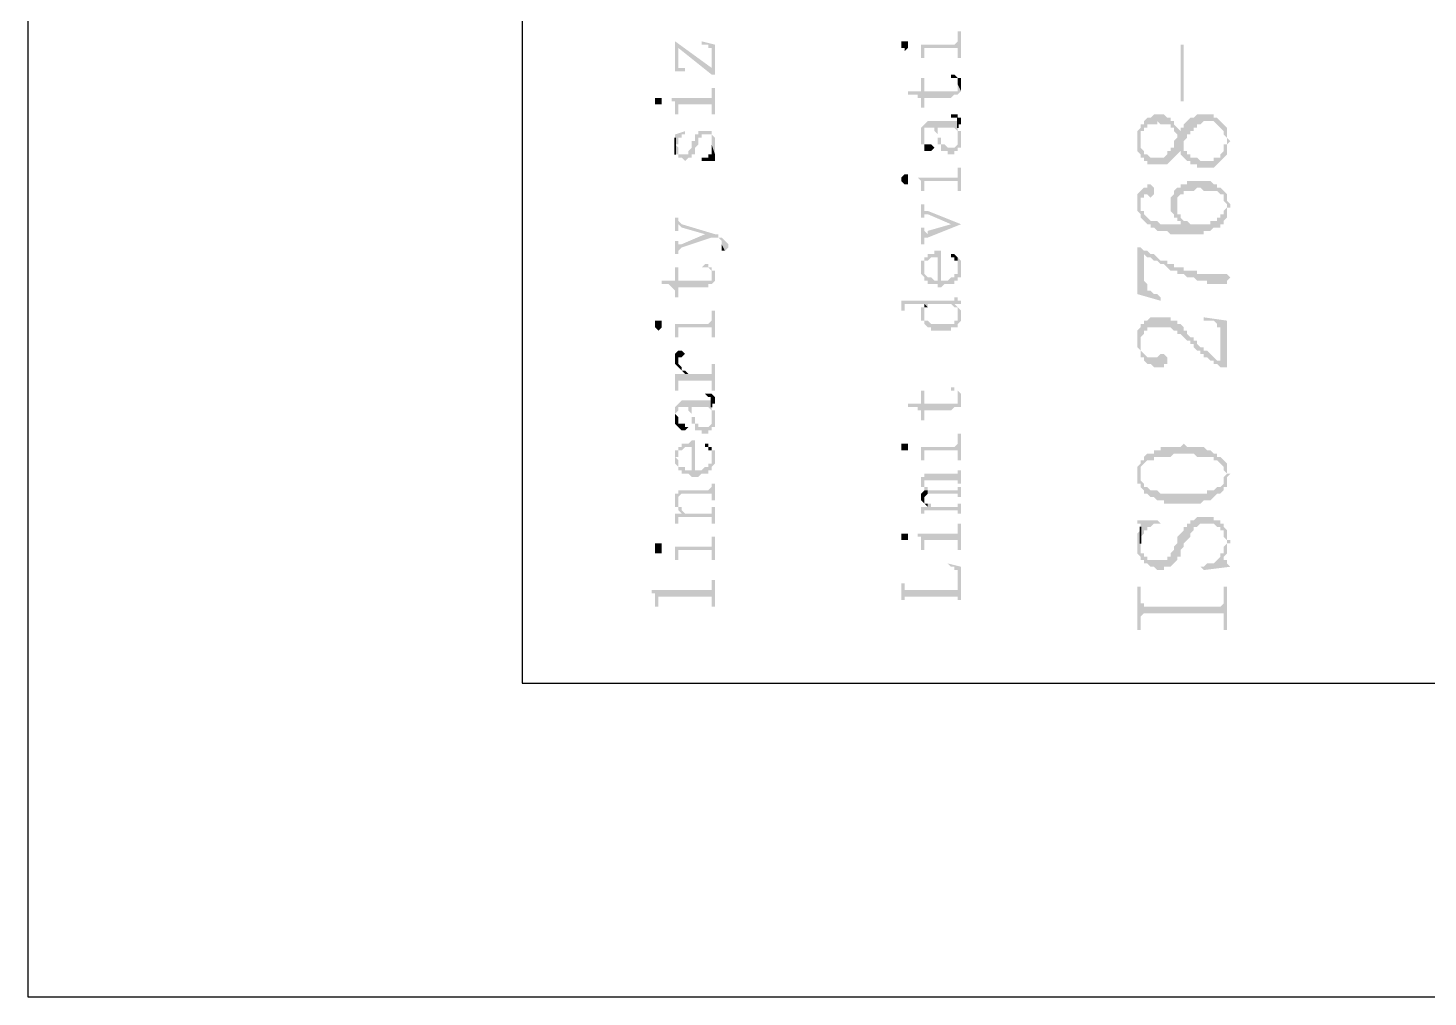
# Model space of a CAD drawing. Header units: millimetres. Extents: x 1167 to 2269, y 1197 to 1555.
# Drawn here: x 1849.13 to 1868.14, y 1258.23 to 1271.38 of the extents above; entities that cross this region are included whole.
import ezdxf

# ---------------------------------------------------------------- set-up
doc = ezdxf.new("R2010")
doc.units = ezdxf.units.MM

msp = doc.modelspace()

# ---------------------------------------------------------------- hatches: boundary and pattern name
at = {"transparency": 33554559}
for points in [[(1861.2103, 1271.15232), (1861.25543, 1271.15232), (1861.25543, 1271.10719), (1861.25543, 1271.06206), (1861.25543, 1271.01692), (1861.25543, 1270.97179), (1861.30056, 1270.97179), (1861.30056, 1271.06206), (1861.30056, 1271.10719), (1861.75188, 1271.10719), (1861.75188, 1270.97179), (1861.79702, 1270.97179), (1861.79702, 1271.33285), (1861.75188, 1271.33285), (1861.75188, 1271.19745), (1861.75188, 1271.19745), (1861.70675, 1271.15232)], [(1857.91565, 1271.19745), (1857.96078, 1271.10719), (1858.4121, 1270.74613), (1858.4121, 1270.8364)], [(1857.91565, 1271.19745), (1857.91565, 1270.79126), (1858.09618, 1270.79126), (1858.05104, 1270.79126), (1858.05104, 1270.8364), (1857.96078, 1270.8364), (1857.96078, 1270.88153), (1857.96078, 1271.10719)], [(1858.27671, 1271.19745), (1858.27671, 1271.15232), (1858.36697, 1271.15232), (1858.36697, 1271.10719), (1858.4121, 1271.10719), (1858.4121, 1271.06206), (1858.4121, 1270.74613), (1858.45723, 1270.74613), (1858.45723, 1271.15232)], [(1860.98464, 1271.15232), (1860.98464, 1271.10719), (1861.02977, 1271.10719), (1861.02977, 1271.06206), (1861.02977, 1271.06206), (1861.0749, 1271.10719), (1861.0749, 1271.15232), (1861.0749, 1271.19745), (1860.98464, 1271.19745)], [(1864.82087, 1270.38507), (1864.82087, 1271.15232), (1864.77574, 1271.15232), (1864.77574, 1270.38507)], [(1861.0749, 1270.52047), (1861.0749, 1270.47534), (1861.2103, 1270.47534), (1861.2103, 1270.43021), (1861.25543, 1270.43021), (1861.25543, 1270.38507), (1861.25543, 1270.29481), (1861.30056, 1270.29481), (1861.30056, 1270.43021), (1861.66162, 1270.43021), (1861.70675, 1270.47534), (1861.75188, 1270.47534), (1861.79702, 1270.52047), (1861.75188, 1270.61074), (1861.75188, 1270.5656), (1861.75188, 1270.52047), (1861.30056, 1270.52047), (1861.30056, 1270.701), (1861.25543, 1270.701), (1861.25543, 1270.52047)], [(1861.66162, 1270.701), (1861.75188, 1270.701), (1861.75188, 1270.65587), (1861.75188, 1270.61074), (1861.75188, 1270.61074), (1861.79702, 1270.52047), (1861.79702, 1270.61074), (1861.79702, 1270.65587), (1861.79702, 1270.701), (1861.75188, 1270.701), (1861.70675, 1270.74613), (1861.66162, 1270.74613)], [(1857.87052, 1270.43021), (1857.87052, 1270.38507), (1857.91565, 1270.38507), (1857.91565, 1270.33994), (1857.91565, 1270.29481), (1857.91565, 1270.20455), (1857.96078, 1270.20455), (1857.96078, 1270.33994), (1858.4121, 1270.33994), (1858.4121, 1270.20455), (1858.45723, 1270.20455), (1858.45723, 1270.5656), (1858.4121, 1270.5656), (1858.4121, 1270.43021), (1858.36697, 1270.43021)], [(1857.64486, 1270.38507), (1857.64486, 1270.33994), (1857.73512, 1270.33994), (1857.73512, 1270.38507), (1857.73512, 1270.43021), (1857.64486, 1270.43021)], [(1861.25543, 1269.93375), (1861.25543, 1269.88862), (1861.25543, 1269.84349), (1861.25543, 1269.79836), (1861.30056, 1269.79836), (1861.30056, 1269.93375), (1861.30056, 1269.97888), (1861.30056, 1270.02402), (1861.43596, 1270.02402), (1861.43596, 1269.97888), (1861.43596, 1269.97888), (1861.48109, 1269.93375), (1861.48109, 1269.88862), (1861.48109, 1270.02402), (1861.70675, 1270.02402), (1861.75188, 1269.97888), (1861.75188, 1269.93375), (1861.75188, 1269.88862), (1861.75188, 1269.84349), (1861.79702, 1269.97888), (1861.75188, 1269.97888), (1861.75188, 1270.02402), (1861.75188, 1270.11428), (1861.34569, 1270.11428), (1861.30056, 1270.06915), (1861.30056, 1270.06915), (1861.25543, 1270.02402), (1861.25543, 1269.97888)], [(1861.66162, 1270.20455), (1861.66162, 1270.15941), (1861.75188, 1270.15941), (1861.75188, 1270.06915), (1861.79702, 1270.06915), (1861.79702, 1270.11428), (1861.79702, 1270.15941), (1861.75188, 1270.15941), (1861.75188, 1270.20455), (1861.70675, 1270.20455)], [(1864.18902, 1269.84349), (1864.18902, 1269.70809), (1864.23415, 1269.66296), (1864.23415, 1269.61783), (1864.27928, 1269.61783), (1864.27928, 1269.5727), (1864.32442, 1269.5727), (1864.32442, 1269.52756), (1864.59521, 1269.52756), (1864.64034, 1269.5727), (1864.64034, 1269.5727), (1864.68547, 1269.61783), (1864.68547, 1269.61783), (1864.73061, 1269.66296), (1864.73061, 1269.66296), (1864.77574, 1269.70809), (1864.77574, 1269.66296), (1864.82087, 1269.75322), (1864.82087, 1269.79836), (1864.82087, 1269.84349), (1864.866, 1269.88862), (1864.866, 1269.93375), (1864.91114, 1269.93375), (1864.91114, 1269.97888), (1864.95627, 1269.97888), (1864.95627, 1270.02402), (1865.0014, 1270.02402), (1865.0014, 1270.06915), (1865.04653, 1270.06915), (1865.09166, 1270.11428), (1865.22706, 1270.11428), (1865.27219, 1270.06915), (1865.27219, 1270.06915), (1865.31732, 1270.02402), (1865.31732, 1270.02402), (1865.36246, 1269.97888), (1865.36246, 1269.93375), (1865.40759, 1269.88862), (1865.40759, 1269.66296), (1865.40759, 1269.75322), (1865.40759, 1269.79836), (1865.45272, 1269.84349), (1865.40759, 1269.88862), (1865.40759, 1269.97888), (1865.40759, 1270.02402), (1865.36246, 1270.06915), (1865.36246, 1270.06915), (1865.31732, 1270.11428), (1865.31732, 1270.11428), (1865.27219, 1270.15941), (1865.22706, 1270.15941), (1865.22706, 1270.20455), (1865.0014, 1270.20455), (1864.95627, 1270.15941), (1864.91114, 1270.15941), (1864.866, 1270.11428), (1864.866, 1270.11428), (1864.82087, 1270.06915), (1864.82087, 1270.02402), (1864.77574, 1270.02402), (1864.77574, 1269.97888), (1864.77574, 1269.97888), (1864.73061, 1270.02402), (1864.73061, 1269.88862), (1864.73061, 1269.88862), (1864.68547, 1269.84349), (1864.68547, 1269.75322), (1864.64034, 1269.75322), (1864.64034, 1269.70809), (1864.59521, 1269.70809), (1864.59521, 1269.66296), (1864.55008, 1269.61783), (1864.36955, 1269.61783), (1864.32442, 1269.66296), (1864.27928, 1269.66296), (1864.27928, 1269.70809), (1864.27928, 1269.70809), (1864.23415, 1269.75322), (1864.23415, 1269.79836), (1864.23415, 1270.02402), (1864.23415, 1270.02402), (1864.18902, 1269.97888), (1864.18902, 1269.88862)], [(1864.23415, 1270.02402), (1864.23415, 1269.84349), (1864.23415, 1269.97888), (1864.27928, 1269.97888), (1864.27928, 1270.02402), (1864.32442, 1270.02402), (1864.32442, 1270.06915), (1864.45981, 1270.06915), (1864.45981, 1270.11428), (1864.50495, 1270.06915), (1864.64034, 1270.06915), (1864.64034, 1270.02402), (1864.68547, 1270.02402), (1864.68547, 1269.97888), (1864.73061, 1269.93375), (1864.73061, 1270.02402), (1864.73061, 1270.02402), (1864.68547, 1270.06915), (1864.68547, 1270.11428), (1864.64034, 1270.11428), (1864.64034, 1270.15941), (1864.59521, 1270.15941), (1864.55008, 1270.20455), (1864.41468, 1270.20455), (1864.36955, 1270.15941), (1864.32442, 1270.15941), (1864.27928, 1270.11428), (1864.27928, 1270.06915), (1864.23415, 1270.06915)], [(1857.91565, 1269.66296), (1857.96078, 1269.66296), (1857.96078, 1269.61783), (1858.00591, 1269.61783), (1858.05104, 1269.5727), (1858.05104, 1269.5727), (1858.09618, 1269.61783), (1858.14131, 1269.61783), (1858.14131, 1269.66296), (1858.18644, 1269.66296), (1858.18644, 1269.70809), (1858.18644, 1269.75322), (1858.18644, 1269.75322), (1858.23157, 1269.79836), (1858.23157, 1269.84349), (1858.23157, 1269.88862), (1858.27671, 1269.88862), (1858.27671, 1269.93375), (1858.4121, 1269.93375), (1858.4121, 1269.88862), (1858.4121, 1269.84349), (1858.4121, 1269.79836), (1858.45723, 1269.66296), (1858.45723, 1269.70809), (1858.45723, 1269.75322), (1858.45723, 1269.79836), (1858.45723, 1269.84349), (1858.45723, 1269.88862), (1858.45723, 1269.88862), (1858.4121, 1269.93375), (1858.4121, 1269.97888), (1858.23157, 1269.97888), (1858.23157, 1269.93375), (1858.18644, 1269.93375), (1858.18644, 1269.88862), (1858.18644, 1269.84349), (1858.14131, 1269.84349), (1858.14131, 1269.79836), (1858.14131, 1269.75322), (1858.14131, 1269.75322), (1858.09618, 1269.70809), (1858.09618, 1269.66296), (1857.96078, 1269.66296), (1857.96078, 1269.70809), (1857.96078, 1269.75322), (1857.91565, 1269.79836)], [(1857.91565, 1269.93375), (1857.91565, 1269.66296), (1857.91565, 1269.79836), (1857.96078, 1269.79836), (1857.96078, 1269.84349), (1857.96078, 1269.88862), (1858.00591, 1269.88862), (1858.00591, 1269.93375), (1858.05104, 1269.93375), (1858.05104, 1269.97888)], [(1861.30056, 1269.79836), (1861.30056, 1269.75322), (1861.30056, 1269.70809), (1861.39083, 1269.70809), (1861.43596, 1269.75322), (1861.43596, 1269.75322), (1861.39083, 1269.79836), (1861.30056, 1269.79836), (1861.30056, 1269.84349), (1861.30056, 1269.93375)], [(1861.48109, 1269.88862), (1861.48109, 1269.84349), (1861.48109, 1269.79836), (1861.52622, 1269.79836), (1861.52622, 1269.75322), (1861.52622, 1269.70809), (1861.61649, 1269.70809), (1861.61649, 1269.66296), (1861.70675, 1269.66296), (1861.70675, 1269.70809), (1861.75188, 1269.70809), (1861.75188, 1269.75322), (1861.79702, 1269.75322), (1861.79702, 1269.79836), (1861.79702, 1269.84349), (1861.79702, 1269.88862), (1861.79702, 1269.93375), (1861.79702, 1269.97888), (1861.75188, 1269.84349), (1861.75188, 1269.79836), (1861.75188, 1269.79836), (1861.70675, 1269.75322), (1861.61649, 1269.75322), (1861.57135, 1269.79836), (1861.52622, 1269.79836), (1861.52622, 1269.84349), (1861.52622, 1269.88862), (1861.48109, 1269.88862), (1861.48109, 1269.93375), (1861.48109, 1270.02402), (1861.48109, 1270.02402)], [(1858.27671, 1269.61783), (1858.27671, 1269.5727), (1858.45723, 1269.5727), (1858.45723, 1269.61783), (1858.45723, 1269.66296), (1858.4121, 1269.79836), (1858.4121, 1269.75322), (1858.4121, 1269.70809), (1858.4121, 1269.66296), (1858.36697, 1269.66296), (1858.36697, 1269.61783), (1858.32184, 1269.61783)], [(1864.77574, 1269.66296), (1864.82087, 1269.61783), (1864.82087, 1269.61783), (1864.866, 1269.5727), (1864.91114, 1269.5727), (1864.91114, 1269.52756), (1865.0014, 1269.52756), (1865.0014, 1269.48243), (1865.22706, 1269.48243), (1865.27219, 1269.52756), (1865.27219, 1269.52756), (1865.31732, 1269.5727), (1865.31732, 1269.5727), (1865.36246, 1269.61783), (1865.36246, 1269.61783), (1865.40759, 1269.66296), (1865.40759, 1269.84349), (1865.40759, 1269.79836), (1865.36246, 1269.79836), (1865.36246, 1269.70809), (1865.31732, 1269.66296), (1865.31732, 1269.61783), (1865.22706, 1269.61783), (1865.22706, 1269.5727), (1865.04653, 1269.5727), (1865.0014, 1269.61783), (1864.91114, 1269.61783), (1864.91114, 1269.66296), (1864.866, 1269.66296), (1864.866, 1269.70809), (1864.82087, 1269.70809), (1864.82087, 1269.75322)], [(1860.98464, 1269.3019), (1860.98464, 1269.3019), (1861.02977, 1269.25677), (1861.0749, 1269.25677), (1861.0749, 1269.3019), (1861.0749, 1269.34703), (1861.0749, 1269.39217), (1861.02977, 1269.39217), (1860.98464, 1269.34703), (1860.98464, 1269.34703)], [(1861.2103, 1269.34703), (1861.2103, 1269.34703), (1861.25543, 1269.3019), (1861.25543, 1269.25677), (1861.25543, 1269.21164), (1861.25543, 1269.16651), (1861.30056, 1269.16651), (1861.30056, 1269.25677), (1861.30056, 1269.3019), (1861.75188, 1269.3019), (1861.75188, 1269.25677), (1861.75188, 1269.16651), (1861.79702, 1269.16651), (1861.79702, 1269.48243), (1861.75188, 1269.48243), (1861.75188, 1269.39217), (1861.75188, 1269.34703), (1861.70675, 1269.34703)], [(1864.18902, 1269.03111), (1864.18902, 1268.94085), (1864.18902, 1268.89571), (1864.23415, 1268.85058), (1864.23415, 1268.80545), (1864.27928, 1268.76032), (1864.27928, 1268.76032), (1864.32442, 1268.71518), (1864.36955, 1268.71518), (1864.36955, 1268.67005), (1864.41468, 1268.67005), (1864.45981, 1268.62492), (1864.59521, 1268.62492), (1864.64034, 1268.57979), (1865.09166, 1268.57979), (1865.09166, 1268.62492), (1865.18193, 1268.62492), (1865.22706, 1268.67005), (1865.31732, 1268.67005), (1865.31732, 1268.71518), (1865.36246, 1268.71518), (1865.36246, 1268.76032), (1865.40759, 1268.80545), (1865.40759, 1268.98598), (1865.40759, 1268.94085), (1865.36246, 1268.89571), (1865.36246, 1268.85058), (1865.31732, 1268.85058), (1865.31732, 1268.80545), (1865.27219, 1268.80545), (1865.27219, 1268.76032), (1865.18193, 1268.76032), (1865.18193, 1268.71518), (1864.91114, 1268.71518), (1864.866, 1268.76032), (1864.82087, 1268.71518), (1864.50495, 1268.71518), (1864.45981, 1268.76032), (1864.36955, 1268.76032), (1864.32442, 1268.80545), (1864.32442, 1268.80545), (1864.27928, 1268.85058), (1864.27928, 1268.89571), (1864.23415, 1268.89571), (1864.23415, 1268.98598), (1864.23415, 1269.16651), (1864.18902, 1269.12137), (1864.18902, 1269.07624), (1864.18902, 1269.07624)], [(1864.23415, 1269.16651), (1864.23415, 1268.98598), (1864.23415, 1269.07624), (1864.27928, 1269.07624), (1864.27928, 1269.12137), (1864.32442, 1269.12137), (1864.36955, 1269.07624), (1864.36955, 1269.07624), (1864.41468, 1269.12137), (1864.41468, 1269.21164), (1864.41468, 1269.21164), (1864.36955, 1269.25677), (1864.32442, 1269.25677), (1864.32442, 1269.21164), (1864.27928, 1269.21164)], [(1864.64034, 1268.98598), (1864.64034, 1268.94085), (1864.64034, 1268.89571), (1864.68547, 1268.85058), (1864.68547, 1268.80545), (1864.73061, 1268.80545), (1864.73061, 1269.03111), (1864.73061, 1269.07624), (1864.77574, 1269.12137), (1864.82087, 1269.12137), (1864.82087, 1269.16651), (1864.95627, 1269.16651), (1865.0014, 1269.21164), (1865.04653, 1269.21164), (1865.09166, 1269.16651), (1865.27219, 1269.16651), (1865.31732, 1269.12137), (1865.36246, 1269.12137), (1865.36246, 1269.03111), (1865.40759, 1268.98598), (1865.40759, 1268.80545), (1865.40759, 1268.94085), (1865.45272, 1268.94085), (1865.45272, 1268.98598), (1865.40759, 1269.03111), (1865.40759, 1269.12137), (1865.36246, 1269.16651), (1865.36246, 1269.16651), (1865.31732, 1269.21164), (1865.27219, 1269.21164), (1865.27219, 1269.25677), (1865.22706, 1269.25677), (1865.18193, 1269.3019), (1864.866, 1269.3019), (1864.866, 1269.25677), (1864.77574, 1269.25677), (1864.77574, 1269.21164), (1864.73061, 1269.21164), (1864.68547, 1269.16651), (1864.68547, 1269.12137), (1864.64034, 1269.07624), (1864.64034, 1269.03111)], [(1861.25543, 1268.98598), (1861.25543, 1268.80545), (1861.30056, 1268.80545), (1861.30056, 1268.85058), (1861.34569, 1268.85058), (1861.66162, 1268.71518), (1861.79702, 1268.71518), (1861.34569, 1268.89571), (1861.30056, 1268.89571), (1861.30056, 1268.94085), (1861.30056, 1268.98598)], [(1864.73061, 1268.80545), (1864.73061, 1268.76032), (1864.77574, 1268.76032), (1864.77574, 1268.71518), (1864.82087, 1268.71518), (1864.866, 1268.76032), (1864.82087, 1268.76032), (1864.77574, 1268.80545), (1864.77574, 1268.85058), (1864.73061, 1268.85058), (1864.73061, 1268.89571), (1864.73061, 1268.98598)], [(1857.91565, 1268.80545), (1857.91565, 1268.62492), (1857.96078, 1268.62492), (1857.96078, 1268.67005), (1857.96078, 1268.71518), (1858.00591, 1268.67005), (1858.32184, 1268.57979), (1858.32184, 1268.57979), (1858.4121, 1268.53466), (1858.50237, 1268.53466), (1858.5475, 1268.48952), (1858.5475, 1268.44439), (1858.59263, 1268.35413), (1858.59263, 1268.35413), (1858.63776, 1268.39926), (1858.63776, 1268.44439), (1858.63776, 1268.44439), (1858.59263, 1268.48952), (1858.59263, 1268.48952), (1858.5475, 1268.53466), (1858.50237, 1268.53466), (1858.50237, 1268.57979), (1858.45723, 1268.57979), (1858.00591, 1268.71518), (1857.96078, 1268.76032), (1857.96078, 1268.80545), (1857.96078, 1268.80545)], [(1857.91565, 1268.48952), (1857.91565, 1268.30899), (1857.96078, 1268.30899), (1857.96078, 1268.35413), (1857.96078, 1268.35413), (1858.00591, 1268.39926), (1858.4121, 1268.53466), (1858.32184, 1268.57979), (1858.00591, 1268.44439), (1857.96078, 1268.44439), (1857.96078, 1268.48952), (1857.96078, 1268.48952)], [(1861.25543, 1268.67005), (1861.25543, 1268.44439), (1861.30056, 1268.44439), (1861.30056, 1268.48952), (1861.30056, 1268.53466), (1861.34569, 1268.53466), (1861.79702, 1268.71518), (1861.66162, 1268.71518), (1861.34569, 1268.62492), (1861.34569, 1268.57979), (1861.30056, 1268.62492), (1861.30056, 1268.67005)], [(1858.5475, 1268.39926), (1858.5475, 1268.35413), (1858.59263, 1268.35413), (1858.5475, 1268.44439)], [(1864.18902, 1268.39926), (1864.18902, 1267.76741), (1864.50495, 1267.67714), (1864.50495, 1267.72228), (1864.45981, 1267.76741), (1864.41468, 1267.76741), (1864.36955, 1267.81254), (1864.32442, 1267.81254), (1864.32442, 1267.90281), (1864.27928, 1267.94794), (1864.27928, 1268.35413), (1864.23415, 1268.39926)], [(1861.25543, 1268.21873), (1861.30056, 1268.12847), (1861.30056, 1268.1736), (1861.30056, 1268.21873), (1861.34569, 1268.21873), (1861.39083, 1268.26386), (1861.48109, 1268.26386), (1861.48109, 1267.85767), (1861.52622, 1267.85767), (1861.57135, 1267.90281), (1861.70675, 1267.90281), (1861.70675, 1267.94794), (1861.75188, 1267.94794), (1861.75188, 1267.99307), (1861.79702, 1267.99307), (1861.79702, 1268.0382), (1861.79702, 1268.08333), (1861.79702, 1268.12847), (1861.79702, 1268.1736), (1861.79702, 1268.21873), (1861.79702, 1268.21873), (1861.75188, 1268.26386), (1861.75188, 1268.12847), (1861.75188, 1268.08333), (1861.75188, 1268.0382), (1861.70675, 1268.0382), (1861.70675, 1267.99307), (1861.66162, 1267.99307), (1861.61649, 1267.94794), (1861.52622, 1267.94794), (1861.52622, 1268.35413), (1861.43596, 1268.35413), (1861.43596, 1268.30899), (1861.34569, 1268.30899), (1861.34569, 1268.26386), (1861.30056, 1268.26386), (1861.30056, 1268.21873)], [(1861.25543, 1268.12847), (1861.25543, 1268.08333), (1861.25543, 1268.0382), (1861.25543, 1268.0382), (1861.30056, 1267.99307), (1861.30056, 1267.94794), (1861.34569, 1267.94794), (1861.34569, 1267.90281), (1861.48109, 1267.90281), (1861.48109, 1267.85767), (1861.48109, 1267.94794), (1861.43596, 1267.94794), (1861.39083, 1267.99307), (1861.34569, 1267.99307), (1861.30056, 1268.0382), (1861.30056, 1268.08333), (1861.30056, 1268.12847), (1861.25543, 1268.21873), (1861.25543, 1268.1736)], [(1861.66162, 1268.30899), (1861.66162, 1268.26386), (1861.70675, 1268.26386), (1861.70675, 1268.21873), (1861.75188, 1268.21873), (1861.75188, 1268.1736), (1861.75188, 1268.12847), (1861.75188, 1268.26386), (1861.75188, 1268.26386), (1861.70675, 1268.30899)], [(1864.27928, 1268.35413), (1864.27928, 1268.30899), (1864.32442, 1268.26386), (1864.36955, 1268.26386), (1864.41468, 1268.21873), (1864.45981, 1268.21873), (1864.50495, 1268.1736), (1864.55008, 1268.1736), (1864.59521, 1268.12847), (1864.59521, 1268.12847), (1864.64034, 1268.08333), (1864.73061, 1268.08333), (1864.73061, 1268.0382), (1864.82087, 1268.0382), (1864.866, 1267.99307), (1864.95627, 1267.99307), (1865.0014, 1267.94794), (1865.1368, 1267.94794), (1865.1368, 1267.90281), (1865.40759, 1267.90281), (1865.40759, 1267.94794), (1865.45272, 1267.99307), (1865.40759, 1268.0382), (1865.0014, 1268.0382), (1865.0014, 1268.08333), (1864.82087, 1268.08333), (1864.82087, 1268.12847), (1864.68547, 1268.12847), (1864.68547, 1268.1736), (1864.59521, 1268.1736), (1864.59521, 1268.21873), (1864.50495, 1268.21873), (1864.45981, 1268.26386), (1864.45981, 1268.26386), (1864.41468, 1268.30899), (1864.36955, 1268.30899), (1864.32442, 1268.35413)], [(1857.73512, 1267.94794), (1857.73512, 1267.90281), (1857.82538, 1267.90281), (1857.87052, 1267.85767), (1857.87052, 1267.85767), (1857.91565, 1267.81254), (1857.91565, 1267.72228), (1857.96078, 1267.72228), (1857.96078, 1267.85767), (1858.36697, 1267.85767), (1858.36697, 1267.90281), (1858.4121, 1267.90281), (1858.4121, 1268.0382), (1858.4121, 1267.99307), (1858.4121, 1267.94794), (1857.96078, 1267.94794), (1857.96078, 1268.12847), (1857.91565, 1268.12847), (1857.91565, 1267.94794)], [(1858.27671, 1268.12847), (1858.36697, 1268.12847), (1858.4121, 1268.08333), (1858.4121, 1268.0382), (1858.4121, 1267.90281), (1858.45723, 1267.94794), (1858.45723, 1267.99307), (1858.45723, 1268.08333), (1858.4121, 1268.08333), (1858.4121, 1268.12847), (1858.36697, 1268.12847), (1858.36697, 1268.1736), (1858.32184, 1268.1736)], [(1860.9395, 1267.67714), (1860.98464, 1267.67714), (1860.98464, 1267.63201), (1860.98464, 1267.54175), (1861.02977, 1267.54175), (1861.02977, 1267.58688), (1861.02977, 1267.63201), (1861.30056, 1267.63201), (1861.34569, 1267.58688), (1861.34569, 1267.63201), (1861.66162, 1267.63201), (1861.70675, 1267.58688), (1861.70675, 1267.63201), (1861.79702, 1267.63201), (1861.79702, 1267.67714), (1861.75188, 1267.67714), (1861.75188, 1267.72228), (1861.75188, 1267.76741), (1861.75188, 1267.72228), (1861.70675, 1267.72228), (1861.70675, 1267.67714)], [(1861.30056, 1267.58688), (1861.30056, 1267.49662), (1861.30056, 1267.54175), (1861.30056, 1267.58688), (1861.34569, 1267.58688), (1861.30056, 1267.63201), (1861.30056, 1267.63201)], [(1861.70675, 1267.58688), (1861.75188, 1267.58688), (1861.75188, 1267.54175), (1861.75188, 1267.49662), (1861.75188, 1267.36122), (1861.79702, 1267.40635), (1861.79702, 1267.45148), (1861.79702, 1267.49662), (1861.79702, 1267.54175), (1861.79702, 1267.54175), (1861.75188, 1267.58688), (1861.75188, 1267.58688), (1861.70675, 1267.63201), (1861.70675, 1267.63201)], [(1857.87052, 1267.36122), (1857.91565, 1267.36122), (1857.91565, 1267.31609), (1857.91565, 1267.22582), (1857.91565, 1267.18069), (1857.96078, 1267.18069), (1857.96078, 1267.27095), (1857.96078, 1267.31609), (1858.4121, 1267.31609), (1858.4121, 1267.18069), (1858.45723, 1267.18069), (1858.45723, 1267.54175), (1858.4121, 1267.54175), (1858.4121, 1267.40635), (1858.4121, 1267.40635), (1858.36697, 1267.36122)], [(1861.25543, 1267.49662), (1861.25543, 1267.45148), (1861.25543, 1267.40635), (1861.30056, 1267.40635), (1861.30056, 1267.36122), (1861.30056, 1267.36122), (1861.34569, 1267.31609), (1861.39083, 1267.31609), (1861.39083, 1267.27095), (1861.66162, 1267.27095), (1861.66162, 1267.31609), (1861.75188, 1267.31609), (1861.75188, 1267.36122), (1861.75188, 1267.49662), (1861.75188, 1267.45148), (1861.75188, 1267.40635), (1861.70675, 1267.40635), (1861.70675, 1267.36122), (1861.39083, 1267.36122), (1861.34569, 1267.40635), (1861.30056, 1267.40635), (1861.30056, 1267.45148), (1861.30056, 1267.58688), (1861.25543, 1267.58688), (1861.25543, 1267.54175)], [(1864.18902, 1267.13556), (1864.18902, 1267.04529), (1864.18902, 1267.04529), (1864.23415, 1267.00016), (1864.23415, 1266.95503), (1864.23415, 1267.13556), (1864.23415, 1267.18069), (1864.27928, 1267.22582), (1864.27928, 1267.27095), (1864.32442, 1267.27095), (1864.32442, 1267.31609), (1864.64034, 1267.31609), (1864.68547, 1267.27095), (1864.73061, 1267.27095), (1864.73061, 1267.22582), (1864.77574, 1267.22582), (1864.82087, 1267.18069), (1864.82087, 1267.18069), (1864.866, 1267.13556), (1864.91114, 1267.13556), (1864.91114, 1267.09043), (1864.95627, 1267.09043), (1864.95627, 1267.04529), (1865.0014, 1267.00016), (1865.04653, 1267.00016), (1865.04653, 1266.95503), (1865.09166, 1266.95503), (1865.09166, 1266.9099), (1865.1368, 1266.9099), (1865.18193, 1266.86477), (1865.22706, 1266.86477), (1865.22706, 1266.81963), (1865.27219, 1266.81963), (1865.31732, 1266.7745), (1865.31732, 1266.86477), (1865.27219, 1266.86477), (1865.22706, 1266.9099), (1865.22706, 1266.9099), (1865.18193, 1266.95503), (1865.1368, 1267.00016), (1865.09166, 1267.00016), (1865.09166, 1267.04529), (1865.04653, 1267.04529), (1865.0014, 1267.09043), (1865.0014, 1267.13556), (1864.95627, 1267.13556), (1864.95627, 1267.18069), (1864.91114, 1267.18069), (1864.866, 1267.22582), (1864.866, 1267.27095), (1864.82087, 1267.27095), (1864.82087, 1267.31609), (1864.77574, 1267.36122), (1864.73061, 1267.36122), (1864.73061, 1267.40635), (1864.64034, 1267.40635), (1864.64034, 1267.45148), (1864.36955, 1267.45148), (1864.32442, 1267.40635), (1864.27928, 1267.40635), (1864.27928, 1267.36122), (1864.23415, 1267.36122), (1864.23415, 1267.31609), (1864.23415, 1267.31609), (1864.18902, 1267.27095), (1864.18902, 1267.22582), (1864.18902, 1267.18069)], [(1865.09166, 1267.45148), (1865.09166, 1267.40635), (1865.22706, 1267.40635), (1865.27219, 1267.36122), (1865.27219, 1267.31609), (1865.31732, 1267.31609), (1865.31732, 1266.7745), (1865.40759, 1266.7745), (1865.40759, 1267.40635)], [(1857.64486, 1267.36122), (1857.64486, 1267.31609), (1857.64486, 1267.31609), (1857.68999, 1267.27095), (1857.68999, 1267.27095), (1857.73512, 1267.31609), (1857.73512, 1267.36122), (1857.73512, 1267.40635), (1857.64486, 1267.40635)], [(1864.23415, 1266.95503), (1864.23415, 1266.9099), (1864.27928, 1266.9099), (1864.27928, 1266.86477), (1864.27928, 1266.86477), (1864.32442, 1266.81963), (1864.36955, 1266.81963), (1864.41468, 1266.7745), (1864.55008, 1266.7745), (1864.55008, 1266.81963), (1864.59521, 1266.81963), (1864.59521, 1266.9099), (1864.59521, 1266.9099), (1864.55008, 1266.95503), (1864.50495, 1266.95503), (1864.45981, 1266.9099), (1864.32442, 1266.9099), (1864.27928, 1266.95503), (1864.27928, 1266.95503), (1864.23415, 1267.00016), (1864.23415, 1267.04529), (1864.23415, 1267.09043)], [(1857.91565, 1266.9099), (1857.91565, 1266.86477), (1857.91565, 1266.81963), (1857.91565, 1266.81963), (1857.96078, 1266.7745), (1857.96078, 1266.86477), (1857.96078, 1266.9099), (1858.00591, 1266.9099), (1858.05104, 1266.95503), (1858.05104, 1266.95503), (1858.00591, 1267.00016), (1857.96078, 1267.00016), (1857.91565, 1266.95503)], [(1857.96078, 1266.7745), (1857.96078, 1266.7745), (1858.00591, 1266.72937), (1858.00591, 1266.72937), (1858.05104, 1266.68424), (1858.09618, 1266.68424), (1858.05104, 1266.72937), (1858.00591, 1266.72937), (1858.00591, 1266.7745), (1858.00591, 1266.7745), (1857.96078, 1266.81963), (1857.96078, 1266.86477), (1857.96078, 1266.86477)], [(1857.91565, 1266.68424), (1857.91565, 1266.6391), (1857.91565, 1266.59397), (1857.91565, 1266.54884), (1857.91565, 1266.45858), (1857.96078, 1266.45858), (1857.96078, 1266.59397), (1858.4121, 1266.59397), (1858.4121, 1266.45858), (1858.45723, 1266.45858), (1858.45723, 1266.81963), (1858.4121, 1266.81963), (1858.4121, 1266.72937), (1858.4121, 1266.68424), (1858.05104, 1266.68424)], [(1861.66162, 1266.45858), (1861.75188, 1266.45858), (1861.75188, 1266.41344), (1861.75188, 1266.36831), (1861.75188, 1266.36831), (1861.79702, 1266.23291), (1861.79702, 1266.27805), (1861.79702, 1266.32318), (1861.79702, 1266.41344), (1861.79702, 1266.41344), (1861.75188, 1266.45858), (1861.70675, 1266.45858), (1861.70675, 1266.50371), (1861.66162, 1266.50371)], [(1857.91565, 1266.14265), (1857.91565, 1266.09752), (1857.91565, 1266.05239), (1857.91565, 1266.00725), (1857.91565, 1266.14265), (1857.91565, 1266.14265), (1857.96078, 1266.18778), (1857.96078, 1266.23291), (1858.09618, 1266.23291), (1858.09618, 1266.18778), (1858.09618, 1266.18778), (1858.14131, 1266.14265), (1858.14131, 1266.09752), (1858.14131, 1266.23291), (1858.36697, 1266.23291), (1858.4121, 1266.18778), (1858.4121, 1266.14265), (1858.4121, 1266.09752), (1858.4121, 1266.05239), (1858.4121, 1266.18778), (1858.4121, 1266.23291), (1858.4121, 1266.32318), (1858.00591, 1266.32318), (1857.96078, 1266.27805), (1857.96078, 1266.27805), (1857.91565, 1266.23291), (1857.91565, 1266.18778)], [(1858.32184, 1266.41344), (1858.32184, 1266.41344), (1858.36697, 1266.36831), (1858.4121, 1266.36831), (1858.4121, 1266.27805), (1858.45723, 1266.27805), (1858.45723, 1266.32318), (1858.45723, 1266.36831), (1858.45723, 1266.36831), (1858.4121, 1266.41344), (1858.36697, 1266.41344)], [(1861.0749, 1266.27805), (1861.0749, 1266.23291), (1861.2103, 1266.23291), (1861.2103, 1266.18778), (1861.25543, 1266.18778), (1861.25543, 1266.14265), (1861.25543, 1266.05239), (1861.30056, 1266.05239), (1861.30056, 1266.18778), (1861.66162, 1266.18778), (1861.70675, 1266.23291), (1861.79702, 1266.23291), (1861.75188, 1266.36831), (1861.75188, 1266.32318), (1861.75188, 1266.27805), (1861.30056, 1266.27805), (1861.30056, 1266.45858), (1861.25543, 1266.45858), (1861.25543, 1266.27805)], [(1857.91565, 1266.00725), (1857.96078, 1265.96212), (1857.96078, 1265.96212), (1858.00591, 1265.91699), (1858.05104, 1265.91699), (1858.09618, 1265.96212), (1858.05104, 1265.96212), (1858.05104, 1266.00725), (1857.96078, 1266.00725), (1857.96078, 1266.05239), (1857.96078, 1266.09752), (1857.91565, 1266.14265)], [(1858.14131, 1266.09752), (1858.14131, 1266.05239), (1858.14131, 1266.00725), (1858.18644, 1266.00725), (1858.18644, 1265.96212), (1858.18644, 1265.91699), (1858.27671, 1265.91699), (1858.27671, 1265.87186), (1858.36697, 1265.87186), (1858.36697, 1265.91699), (1858.4121, 1265.91699), (1858.4121, 1265.96212), (1858.45723, 1265.96212), (1858.45723, 1266.00725), (1858.45723, 1266.05239), (1858.45723, 1266.14265), (1858.45723, 1266.18778), (1858.4121, 1266.18778), (1858.4121, 1266.05239), (1858.4121, 1266.00725), (1858.4121, 1266.00725), (1858.36697, 1265.96212), (1858.23157, 1265.96212), (1858.23157, 1266.00725), (1858.18644, 1266.00725), (1858.18644, 1266.05239), (1858.18644, 1266.09752), (1858.14131, 1266.09752), (1858.14131, 1266.14265), (1858.14131, 1266.23291), (1858.14131, 1266.23291)], [(1857.91565, 1265.6462), (1857.91565, 1265.55593), (1857.96078, 1265.55593), (1857.96078, 1265.60106), (1857.96078, 1265.6462), (1858.00591, 1265.6462), (1858.05104, 1265.69133), (1858.14131, 1265.69133), (1858.14131, 1265.28514), (1858.23157, 1265.28514), (1858.27671, 1265.33027), (1858.36697, 1265.33027), (1858.36697, 1265.3754), (1858.4121, 1265.3754), (1858.4121, 1265.42054), (1858.4121, 1265.42054), (1858.45723, 1265.46567), (1858.45723, 1265.5108), (1858.45723, 1265.55593), (1858.45723, 1265.60106), (1858.45723, 1265.6462), (1858.4121, 1265.6462), (1858.4121, 1265.69133), (1858.4121, 1265.55593), (1858.4121, 1265.5108), (1858.4121, 1265.46567), (1858.36697, 1265.46567), (1858.36697, 1265.42054), (1858.32184, 1265.42054), (1858.27671, 1265.3754), (1858.18644, 1265.3754), (1858.18644, 1265.78159), (1858.14131, 1265.78159), (1858.09618, 1265.73646), (1858.00591, 1265.73646), (1858.00591, 1265.69133), (1857.96078, 1265.69133), (1857.96078, 1265.6462)], [(1858.27671, 1265.73646), (1858.32184, 1265.73646), (1858.32184, 1265.69133), (1858.36697, 1265.69133), (1858.36697, 1265.6462), (1858.4121, 1265.6462), (1858.4121, 1265.60106), (1858.4121, 1265.55593), (1858.4121, 1265.69133), (1858.36697, 1265.69133), (1858.36697, 1265.73646), (1858.32184, 1265.73646)], [(1860.98464, 1265.69133), (1860.98464, 1265.6462), (1861.0749, 1265.6462), (1861.0749, 1265.69133), (1861.0749, 1265.73646), (1860.98464, 1265.73646)], [(1861.2103, 1265.69133), (1861.25543, 1265.69133), (1861.25543, 1265.6462), (1861.25543, 1265.55593), (1861.25543, 1265.5108), (1861.30056, 1265.5108), (1861.30056, 1265.60106), (1861.30056, 1265.6462), (1861.75188, 1265.6462), (1861.75188, 1265.5108), (1861.79702, 1265.5108), (1861.79702, 1265.87186), (1861.75188, 1265.87186), (1861.75188, 1265.73646), (1861.75188, 1265.73646), (1861.70675, 1265.69133)], [(1864.23415, 1265.46567), (1864.23415, 1265.33027), (1864.23415, 1265.3754), (1864.23415, 1265.42054), (1864.27928, 1265.46567), (1864.27928, 1265.46567), (1864.32442, 1265.5108), (1864.41468, 1265.5108), (1864.41468, 1265.55593), (1864.64034, 1265.55593), (1864.68547, 1265.60106), (1864.95627, 1265.60106), (1865.0014, 1265.55593), (1865.22706, 1265.55593), (1865.22706, 1265.5108), (1865.27219, 1265.5108), (1865.31732, 1265.46567), (1865.31732, 1265.46567), (1865.36246, 1265.42054), (1865.36246, 1265.3754), (1865.40759, 1265.33027), (1865.40759, 1265.46567), (1865.36246, 1265.5108), (1865.36246, 1265.5108), (1865.31732, 1265.55593), (1865.27219, 1265.55593), (1865.27219, 1265.60106), (1865.22706, 1265.60106), (1865.18193, 1265.6462), (1865.1368, 1265.6462), (1865.09166, 1265.69133), (1864.866, 1265.69133), (1864.82087, 1265.73646), (1864.77574, 1265.69133), (1864.50495, 1265.69133), (1864.50495, 1265.6462), (1864.41468, 1265.6462), (1864.41468, 1265.60106), (1864.32442, 1265.60106), (1864.27928, 1265.55593), (1864.27928, 1265.5108), (1864.23415, 1265.5108)], [(1857.91565, 1265.55593), (1857.91565, 1265.5108), (1857.91565, 1265.46567), (1857.91565, 1265.46567), (1857.96078, 1265.42054), (1857.96078, 1265.3754), (1858.00591, 1265.3754), (1858.00591, 1265.33027), (1858.09618, 1265.33027), (1858.14131, 1265.28514), (1858.14131, 1265.3754), (1858.05104, 1265.3754), (1858.05104, 1265.42054), (1857.96078, 1265.42054), (1857.96078, 1265.46567), (1857.96078, 1265.5108), (1857.96078, 1265.5108), (1857.91565, 1265.55593), (1857.91565, 1265.6462), (1857.91565, 1265.60106)], [(1861.30056, 1265.28514), (1861.30056, 1265.19487), (1861.30056, 1265.24001), (1861.75188, 1265.24001), (1861.75188, 1265.19487), (1861.79702, 1265.19487), (1861.79702, 1265.3754), (1861.75188, 1265.3754), (1861.75188, 1265.33027), (1861.30056, 1265.33027)], [(1864.18902, 1265.33027), (1864.18902, 1265.19487), (1864.23415, 1265.19487), (1864.23415, 1265.14974), (1864.23415, 1265.14974), (1864.27928, 1265.10461), (1864.27928, 1265.05948), (1864.32442, 1265.05948), (1864.36955, 1265.01435), (1864.41468, 1265.01435), (1864.45981, 1264.96921), (1864.55008, 1264.96921), (1864.55008, 1264.92408), (1865.04653, 1264.92408), (1865.09166, 1264.96921), (1865.18193, 1264.96921), (1865.22706, 1265.01435), (1865.22706, 1265.01435), (1865.27219, 1265.05948), (1865.31732, 1265.05948), (1865.36246, 1265.10461), (1865.36246, 1265.14974), (1865.40759, 1265.14974), (1865.40759, 1265.24001), (1865.40759, 1265.28514), (1865.45272, 1265.33027), (1865.40759, 1265.33027), (1865.40759, 1265.42054), (1865.40759, 1265.46567), (1865.40759, 1265.33027), (1865.40759, 1265.33027), (1865.36246, 1265.28514), (1865.36246, 1265.24001), (1865.36246, 1265.19487), (1865.31732, 1265.14974), (1865.27219, 1265.14974), (1865.22706, 1265.10461), (1865.1368, 1265.10461), (1865.1368, 1265.05948), (1864.50495, 1265.05948), (1864.45981, 1265.10461), (1864.36955, 1265.10461), (1864.32442, 1265.14974), (1864.27928, 1265.14974), (1864.27928, 1265.19487), (1864.23415, 1265.24001), (1864.23415, 1265.46567), (1864.23415, 1265.46567), (1864.18902, 1265.42054)], [(1857.96078, 1265.05948), (1857.96078, 1264.96921), (1857.96078, 1265.01435), (1857.96078, 1265.01435), (1858.00591, 1265.05948), (1858.4121, 1265.05948), (1858.4121, 1264.96921), (1858.45723, 1264.96921), (1858.45723, 1265.19487), (1858.4121, 1265.19487), (1858.4121, 1265.14974), (1858.4121, 1265.14974), (1858.36697, 1265.10461), (1857.96078, 1265.10461)], [(1861.25543, 1265.24001), (1861.25543, 1265.19487), (1861.25543, 1265.14974), (1861.30056, 1265.14974), (1861.30056, 1265.10461), (1861.34569, 1265.10461), (1861.34569, 1265.05948), (1861.75188, 1265.05948), (1861.75188, 1265.01435), (1861.79702, 1265.01435), (1861.79702, 1265.14974), (1861.75188, 1265.14974), (1861.75188, 1265.10461), (1861.34569, 1265.10461), (1861.34569, 1265.14974), (1861.30056, 1265.14974), (1861.30056, 1265.19487), (1861.30056, 1265.28514), (1861.25543, 1265.28514)], [(1857.91565, 1264.96921), (1857.91565, 1264.92408), (1857.91565, 1264.87895), (1857.96078, 1264.87895), (1857.96078, 1264.83382), (1857.96078, 1264.83382), (1858.00591, 1264.78869), (1858.00591, 1264.83382), (1858.00591, 1264.87895), (1857.96078, 1264.87895), (1857.96078, 1264.92408), (1857.96078, 1265.05948), (1857.91565, 1265.05948), (1857.91565, 1265.01435), (1857.91565, 1265.01435)], [(1861.25543, 1265.01435), (1861.25543, 1264.96921), (1861.25543, 1264.96921), (1861.30056, 1264.92408), (1861.30056, 1265.01435), (1861.30056, 1265.01435), (1861.34569, 1265.05948), (1861.34569, 1265.10461), (1861.30056, 1265.10461), (1861.25543, 1265.05948), (1861.25543, 1265.05948)], [(1861.30056, 1264.92408), (1861.30056, 1264.92408), (1861.34569, 1264.87895), (1861.34569, 1264.92408), (1861.30056, 1264.92408), (1861.30056, 1264.96921), (1861.30056, 1265.01435)], [(1857.91565, 1264.78869), (1857.91565, 1264.74355), (1857.91565, 1264.69842), (1857.91565, 1264.65329), (1857.96078, 1264.65329), (1857.96078, 1264.69842), (1857.96078, 1264.74355), (1858.4121, 1264.74355), (1858.4121, 1264.69842), (1858.4121, 1264.65329), (1858.45723, 1264.65329), (1858.45723, 1264.87895), (1858.4121, 1264.87895), (1858.4121, 1264.83382), (1858.4121, 1264.78869), (1858.05104, 1264.78869), (1858.00591, 1264.83382), (1858.00591, 1264.78869)], [(1861.25543, 1264.87895), (1861.25543, 1264.83382), (1861.25543, 1264.78869), (1861.30056, 1264.78869), (1861.30056, 1264.83382), (1861.75188, 1264.83382), (1861.75188, 1264.78869), (1861.79702, 1264.78869), (1861.79702, 1264.92408), (1861.75188, 1264.92408), (1861.75188, 1264.87895), (1861.39083, 1264.87895), (1861.39083, 1264.92408), (1861.34569, 1264.92408), (1861.34569, 1264.87895)], [(1861.2103, 1264.51789), (1861.2103, 1264.47276), (1861.25543, 1264.47276), (1861.25543, 1264.42763), (1861.25543, 1264.3825), (1861.25543, 1264.29223), (1861.30056, 1264.29223), (1861.30056, 1264.42763), (1861.75188, 1264.42763), (1861.75188, 1264.29223), (1861.79702, 1264.29223), (1861.79702, 1264.65329), (1861.75188, 1264.65329), (1861.75188, 1264.51789), (1861.70675, 1264.51789)], [(1864.18902, 1264.3825), (1864.18902, 1264.2471), (1864.18902, 1264.2471), (1864.23415, 1264.20197), (1864.23415, 1264.15683), (1864.27928, 1264.15683), (1864.27928, 1264.1117), (1864.32442, 1264.1117), (1864.36955, 1264.06657), (1864.41468, 1264.06657), (1864.45981, 1264.02144), (1864.55008, 1264.02144), (1864.55008, 1264.06657), (1864.64034, 1264.06657), (1864.68547, 1264.1117), (1864.68547, 1264.1117), (1864.73061, 1264.15683), (1864.73061, 1264.20197), (1864.77574, 1264.20197), (1864.77574, 1264.29223), (1864.82087, 1264.33736), (1864.82087, 1264.3825), (1864.866, 1264.42763), (1864.866, 1264.42763), (1864.91114, 1264.47276), (1864.91114, 1264.51789), (1864.91114, 1264.51789), (1864.95627, 1264.56302), (1864.95627, 1264.60816), (1865.0014, 1264.60816), (1865.04653, 1264.65329), (1865.22706, 1264.65329), (1865.27219, 1264.60816), (1865.31732, 1264.60816), (1865.31732, 1264.56302), (1865.36246, 1264.56302), (1865.36246, 1264.47276), (1865.40759, 1264.42763), (1865.40759, 1264.2471), (1865.40759, 1264.29223), (1865.40759, 1264.3825), (1865.45272, 1264.3825), (1865.45272, 1264.42763), (1865.40759, 1264.42763), (1865.40759, 1264.56302), (1865.40759, 1264.56302), (1865.36246, 1264.60816), (1865.36246, 1264.65329), (1865.31732, 1264.65329), (1865.31732, 1264.69842), (1865.22706, 1264.69842), (1865.22706, 1264.74355), (1865.0014, 1264.74355), (1864.95627, 1264.69842), (1864.91114, 1264.69842), (1864.91114, 1264.65329), (1864.866, 1264.65329), (1864.866, 1264.60816), (1864.82087, 1264.60816), (1864.82087, 1264.56302), (1864.77574, 1264.51789), (1864.77574, 1264.51789), (1864.73061, 1264.47276), (1864.73061, 1264.3825), (1864.68547, 1264.33736), (1864.68547, 1264.29223), (1864.64034, 1264.2471), (1864.64034, 1264.20197), (1864.59521, 1264.20197), (1864.59521, 1264.15683), (1864.32442, 1264.15683), (1864.32442, 1264.20197), (1864.27928, 1264.20197), (1864.27928, 1264.2471), (1864.23415, 1264.2471), (1864.23415, 1264.56302), (1864.18902, 1264.51789), (1864.18902, 1264.47276), (1864.18902, 1264.42763)], [(1864.18902, 1264.69842), (1864.18902, 1264.65329), (1864.23415, 1264.65329), (1864.23415, 1264.42763), (1864.23415, 1264.47276), (1864.27928, 1264.51789), (1864.27928, 1264.56302), (1864.32442, 1264.56302), (1864.32442, 1264.60816), (1864.36955, 1264.60816), (1864.41468, 1264.65329), (1864.50495, 1264.65329), (1864.45981, 1264.69842)], [(1857.87052, 1264.33736), (1857.91565, 1264.33736), (1857.91565, 1264.29223), (1857.91565, 1264.2471), (1857.91565, 1264.20197), (1857.91565, 1264.15683), (1857.96078, 1264.15683), (1857.96078, 1264.2471), (1857.96078, 1264.29223), (1858.4121, 1264.29223), (1858.4121, 1264.2471), (1858.4121, 1264.15683), (1858.45723, 1264.15683), (1858.45723, 1264.47276), (1858.4121, 1264.47276), (1858.4121, 1264.3825), (1858.4121, 1264.33736), (1858.36697, 1264.33736)], [(1860.98464, 1264.47276), (1860.98464, 1264.42763), (1861.0749, 1264.42763), (1861.0749, 1264.47276), (1861.0749, 1264.51789), (1860.98464, 1264.51789)], [(1865.36246, 1264.33736), (1865.36246, 1264.15683), (1865.36246, 1264.20197), (1865.40759, 1264.2471), (1865.40759, 1264.42763), (1865.40759, 1264.3825)], [(1857.64486, 1264.33736), (1857.64486, 1264.29223), (1857.64486, 1264.2471), (1857.73512, 1264.2471), (1857.73512, 1264.29223), (1857.73512, 1264.33736), (1857.73512, 1264.3825), (1857.64486, 1264.3825)], [(1865.04653, 1264.06657), (1865.09166, 1264.02144), (1865.45272, 1264.06657), (1865.40759, 1264.1117), (1865.40759, 1264.15683), (1865.36246, 1264.15683), (1865.36246, 1264.33736), (1865.36246, 1264.2471), (1865.31732, 1264.2471), (1865.31732, 1264.20197), (1865.31732, 1264.20197), (1865.27219, 1264.15683), (1865.27219, 1264.15683), (1865.22706, 1264.1117), (1865.1368, 1264.1117), (1865.09166, 1264.06657)], [(1861.61649, 1264.1117), (1861.61649, 1264.1117), (1861.66162, 1264.06657), (1861.70675, 1264.06657), (1861.70675, 1264.02144), (1861.75188, 1264.02144), (1861.75188, 1263.97631), (1861.75188, 1263.93117), (1861.75188, 1263.61525), (1861.79702, 1263.61525), (1861.79702, 1264.06657)], [(1857.59972, 1263.75065), (1857.59972, 1263.70551), (1857.64486, 1263.70551), (1857.64486, 1263.66038), (1857.64486, 1263.61525), (1857.64486, 1263.52498), (1857.68999, 1263.52498), (1857.68999, 1263.66038), (1858.4121, 1263.66038), (1858.4121, 1263.52498), (1858.45723, 1263.52498), (1858.45723, 1263.88604), (1858.4121, 1263.88604), (1858.4121, 1263.79578), (1858.4121, 1263.75065), (1858.36697, 1263.75065)], [(1860.98464, 1263.84091), (1860.98464, 1263.61525), (1861.02977, 1263.61525), (1861.02977, 1263.66038), (1861.75188, 1263.66038), (1861.75188, 1263.61525), (1861.75188, 1263.79578), (1861.75188, 1263.75065), (1861.02977, 1263.75065), (1861.02977, 1263.84091)], [(1864.18902, 1263.79578), (1864.18902, 1263.20906), (1864.23415, 1263.20906), (1864.23415, 1263.38959), (1864.23415, 1263.38959), (1864.27928, 1263.43472), (1865.36246, 1263.43472), (1865.36246, 1263.38959), (1865.36246, 1263.20906), (1865.40759, 1263.20906), (1865.40759, 1263.79578), (1865.36246, 1263.79578), (1865.36246, 1263.61525), (1865.36246, 1263.57012), (1865.36246, 1263.57012), (1865.31732, 1263.52498), (1864.27928, 1263.52498), (1864.27928, 1263.57012), (1864.23415, 1263.57012), (1864.23415, 1263.79578)]]:
    msp.add_hatch(color=256, dxfattribs=at).paths.add_polyline_path(points)

# ---------------------------------------------------------------- linework, layer by layer
for p, q in [((1855.83949, 1549.22789), (1855.83949, 1262.48694)), ((1855.83949, 1262.48694), (2265.09499, 1262.48694))]:
    msp.add_line(p, q)
for points in [[(2269.13303, 1258.22789), (2269.13303, 1555.22789), (1849.13303, 1555.22789), (1849.13303, 1258.22789)], [(1861.75188, 1270.11428), (1861.75188, 1270.02402), (1861.75188, 1270.15941), (1861.75188, 1270.11428)], [(1857.91565, 1269.75322), (1857.91565, 1269.70809), (1857.91565, 1269.66296), (1857.91565, 1269.88862), (1857.91565, 1269.84349), (1857.91565, 1269.79836)], [(1858.4121, 1266.32318), (1858.4121, 1266.23291), (1858.4121, 1266.36831), (1858.4121, 1266.32318)], [(1864.23415, 1264.56302), (1864.23415, 1264.3825), (1864.23415, 1264.42763), (1864.23415, 1264.60816), (1864.23415, 1264.60816)]]:
    msp.add_lwpolyline(points, close=True)

doc.saveas('drawing.dxf')
